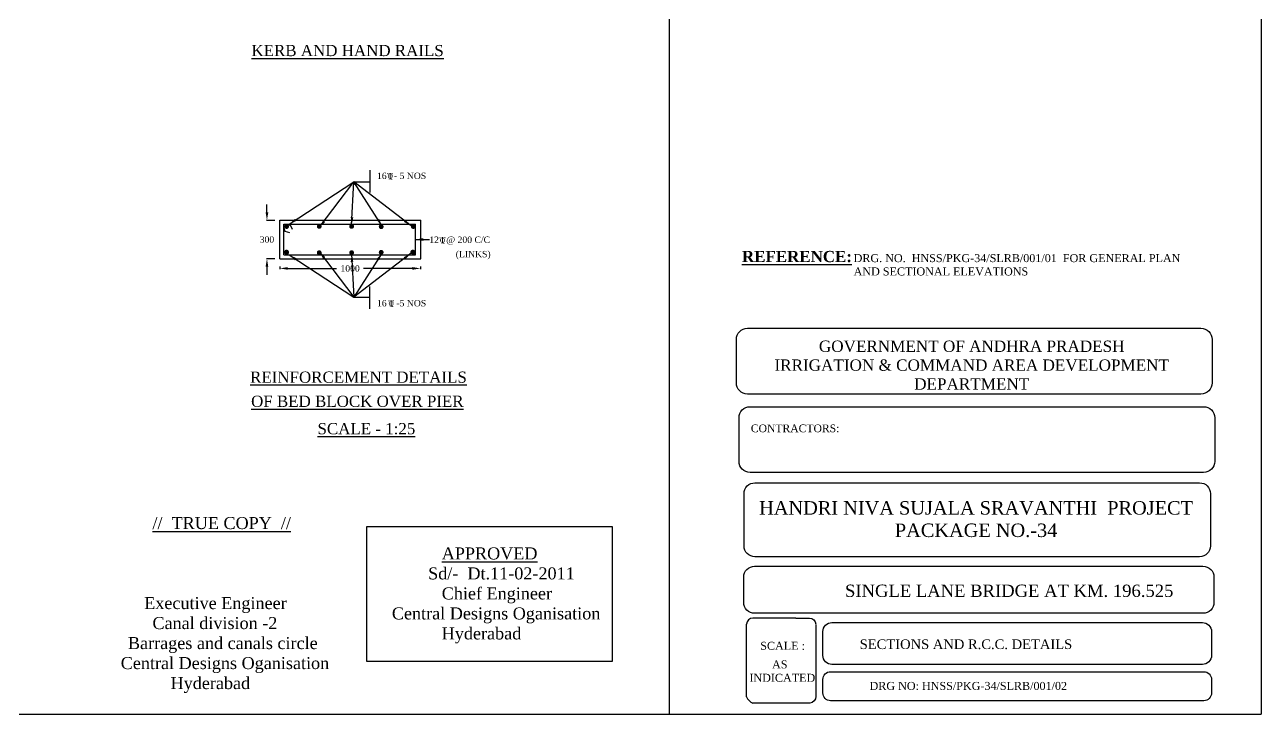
# Model space of a CAD drawing. Header units: millimetres. Extents: x 173 to 1182, y 179 to 1915.
# Drawn here: x 677 to 1063.3, y 178.6 to 394.1 of the extents above; entities that cross this region are included whole.
import ezdxf

# ---------------------------------------------------------------- set-up
doc = ezdxf.new("R2010")
doc.units = ezdxf.units.MM
doc.layers.add('SHEET', color=3, linetype='Continuous')
doc.styles.add('ROMANS', font='romans')
doc.styles.get("Standard").update_dxf_attribs({"font": 'times.ttf'})
doc.dimstyles.get("Standard").update_dxf_attribs({"dimtxt": 2, "dimasz": 2.5, "dimexe": 0.18, "dimexo": 0.18, "dimgap": 1.5, "dimtad": 0, "dimtih": 1, "dimtoh": 1, "dimdec": 0, "dimlfac": 100, "dimzin": 0, "dimdsep": 46, "dimtxsty": 'ROMANS', "dimcen": 0.09, "dimadec": 0, "dimazin": 0, "dimtfac": 1, "dimtdec": 0, "dimtofl": 0, "dimtmove": 1, "dimatfit": 1, "dimfxl": 1, "dimtolj": 1, "dimtzin": 0, "dimarcsym": 0})

# ---------------------------------------------------------------- blocks, each defined once
blk = doc.blocks.new('*D44')
at = {"color": 0, "lineweight": -2, "transparency": 16777216}
for p, q in [((756.67, 318.49), (756.67, 317.75)), ((759.17, 317.93), (774.41, 317.93)), ((798.11, 317.93), (782.87, 317.93)), ((800.61, 318.49), (800.61, 317.75))]:
    blk.add_line(p, q, dxfattribs=at)
at = {"color": 0, "transparency": 16777216}
for points in [[(759.17, 318.35), (759.17, 317.52), (756.67, 317.93)], [(798.11, 318.35), (798.11, 317.52), (800.61, 317.93)]]:
    blk.add_solid(points, dxfattribs=at)
at = {"layer": 'Defpoints', "color": 0, "transparency": 16777216}
for p in [(756.67, 318.67), (756.67, 317.93), (800.61, 318.67)]:
    blk.add_point(p, dxfattribs=at)
at = {"color": 0, "transparency": 16777216, "insert": (778.64, 317.93), "char_height": 2, "attachment_point": 5}
blk.add_mtext('\\A1;1000', dxfattribs=at)
blk = doc.blocks.new('*D45')
at = {"color": 0, "lineweight": -2, "transparency": 16777216}
for p, q in [((752.67, 335.46), (752.67, 337.96)), ((755.11, 332.96), (752.49, 332.96)), ((755.11, 320.96), (752.49, 320.96)), ((752.67, 318.46), (752.67, 315.96))]:
    blk.add_line(p, q, dxfattribs=at)
at = {"color": 0, "transparency": 16777216}
for points in [[(752.25, 335.46), (753.09, 335.46), (752.67, 332.96)], [(752.25, 318.46), (753.09, 318.46), (752.67, 320.96)]]:
    blk.add_solid(points, dxfattribs=at)
at = {"layer": 'Defpoints', "color": 0, "transparency": 16777216}
for p in [(752.67, 332.96), (755.29, 332.96), (755.29, 320.96)]:
    blk.add_point(p, dxfattribs=at)
at = {"color": 0, "transparency": 16777216, "insert": (752.67, 326.96), "char_height": 2, "attachment_point": 5}
blk.add_mtext('\\A1;300', dxfattribs=at)

msp = doc.modelspace()

# ---------------------------------------------------------------- linework, layer by layer
for p, q in [((1063.25993, 768.60179), (1063.25993, 178.60179)), ((878.25993, 617.11496), (878.25993, 178.60179)), ((784.82759, 348.61287), (784.82759, 341.61739)), ((779.84425, 344.95628), (784.79142, 344.95628)), ((756.71425, 320.96175), (756.71425, 332.96175)), ((756.7206, 332.96175), (800.71425, 332.96175)), ((756.7206, 320.96175), (756.7206, 332.96175)), ((800.71425, 320.96175), (800.71425, 332.96175)), ((757.9206, 331.76175), (799.11183, 331.76175)), ((757.9206, 322.16175), (757.9206, 331.76175)), ((757.9206, 330.4703), (758.29837, 329.56125)), ((758.29837, 329.56125), (759.68365, 329.14805)), ((759.09439, 331.76175), (760.00412, 331.3277)), ((760.00412, 331.3277), (760.58304, 330.18106)), ((799.11183, 322.16175), (799.11183, 331.76175)), ((756.7206, 320.96175), (800.71425, 320.96175)), ((757.9206, 322.16175), (799.11183, 322.16175)), ((758.71425, 320.96175), (788.71425, 320.96175)), ((784.82759, 305.31062), (784.82759, 312.3061)), ((779.84425, 308.96721), (784.79142, 308.96721)), ((924.14369, 206.52423), (924.14369, 184.11462)), ((173.25993, 178.60179), (1063.25993, 178.60179))]:
    msp.add_line(p, q)
at = {"color": 7}
for p, q in [((917.85933, 208.66502), (904.41927, 208.66502)), ((902.48745, 184.05394), (902.48745, 206.7332)), ((922.3013, 182.09021), (904.41927, 182.09021))]:
    msp.add_line(p, q, dxfattribs=at)
at = {"const_width": 0.75}
for points in [[(758.42523, 331.01883, 1), (759.17523, 331.01883, 1)], [(768.62271, 331.06282, 1), (769.37271, 331.06282, 1)], [(778.73663, 331.06282, 1), (779.48663, 331.06282, 1)], [(787.97865, 330.95448, 1), (788.72865, 330.95448, 1)], [(797.99375, 331.01883, 1), (798.74375, 331.01883, 1)], [(758.42523, 323.04122, 1), (759.17523, 323.04122, 1)], [(758.42523, 322.90466, -1), (759.17523, 322.90466, -1)], [(768.62271, 322.86067, -1), (769.37271, 322.86067, -1)], [(778.73663, 322.86067, -1), (779.48663, 322.86067, -1)], [(787.97865, 322.96901, -1), (788.72865, 322.96901, -1)], [(797.85705, 323.04122, 1), (798.60705, 323.04122, 1)], [(797.99375, 322.90466, -1), (798.74375, 322.90466, -1)]]:
    msp.add_lwpolyline(points, format="xyb", close=True, dxfattribs=at)
for points in [[(902.7808, 299.22478), (1044.41798, 299.22478, -0.414213562), (1047.88222, 295.76054), (1047.88222, 282.13732, -0.414213562), (1044.41798, 278.67308), (902.7808, 278.67308, -0.414213562), (899.31656, 282.13732), (899.31656, 295.76054, -0.414213562)], [(903.60164, 274.7048), (1045.23882, 274.7048, -0.414213562), (1048.70306, 271.24056), (1048.70306, 257.61734, -0.414213562), (1045.23882, 254.1531), (903.60164, 254.1531, -0.414213562), (900.1374, 257.61734), (900.1374, 271.24056, -0.414213562)], [(905.11344, 250.94468), (1044.00809, 250.94468, -0.414213562), (1047.40525, 247.54752), (1047.40525, 231.21112, -0.414213562), (1044.00809, 227.81396), (905.11344, 227.81396, -0.414213562), (901.71628, 231.21112), (901.71628, 247.54752, -0.414213562)], [(905.00376, 224.8887), (1045.05587, 224.8887, -0.414213562), (1048.48134, 221.46323), (1048.48134, 213.58499, -0.414213562), (1045.05587, 210.15952), (905.00376, 210.15952, -0.414213562), (901.57829, 213.58499), (901.57829, 221.46323, -0.414213562)], [(929.14607, 207.25857), (1044.89161, 207.25857, -0.414213562), (1047.72258, 204.42761), (1047.72258, 197.01643, -0.414213562), (1044.89161, 194.18546), (929.14607, 194.18546, -0.414213562), (926.3151, 197.01643), (926.3151, 204.42761, -0.414213562)], [(928.73485, 191.9002), (1045.32969, 191.9002, -0.414213562), (1047.73601, 189.49387), (1047.73601, 185.26131, -0.414213562), (1045.32969, 182.85499), (928.73485, 182.85499, -0.414213562), (926.32853, 185.26131), (926.32853, 189.49387, -0.414213562)]]:
    msp.add_lwpolyline(points, format="xyb", close=True)
msp.add_lwpolyline([(783.84731, 237.26375), (860.51062, 237.26375), (860.51062, 195.06131), (783.84731, 195.06131)], close=True)
at = {"color": 7}
for points in [[(917.85933, 208.66502), (922.14341, 208.66502, -0.414213562), (924.07523, 206.7332)], [(924.14283, 184.1297, -0.368140093), (922.24601, 182.0833)]]:
    msp.add_lwpolyline(points, format="xyb", dxfattribs=at)
for centre, radius, start, end in [((904.41927, 206.7332), 1.93182, 90, 180), ((905.62959, 185.26346), 3.36689, 200.3157406, 249.7662947)]:
    msp.add_arc(centre, radius, start, end, dxfattribs=at)

# ---------------------------------------------------------------- texts
for s, height, p in [('%%UKERB AND HAND RAILS', 3.5, (747.82491, 384.26937)), (' 16   - 5 NOS', 2, (786.28819, 345.86244)), ('T ', 2, (790.2527, 345.80204)), ('Q', 1.5, (790.35481, 346.02643)), ('12   @ 200 C/C', 2, (803.383, 325.89751)), ('T ', 2, (806.55543, 325.77778)), ('Q', 1.5, (806.65754, 326.00218)), ('(LINKS)', 2, (811.62881, 321.40997)), (' 16    -5 NOS', 2, (786.28819, 306.06106)), ('T ', 2, (790.53338, 305.99269)), ('Q', 1.5, (790.63549, 306.21709)), ('%%UREINFORCEMENT DETAILS', 3.5, (747.39945, 282.20405)), ('%%UOF BED BLOCK OVER PIER', 3.5, (747.71341, 274.66241)), ('%%USCALE - 1:25', 3.5, (768.46005, 266.10769)), ('SINGLE LANE BRIDGE AT KM. 196.525', 3.85, (933.2361, 215.27535)), ('AS ', 2.5, (910.44642, 192.94802)), ('INDICATED', 2.5, (903.37598, 188.75492)), ('DRG NO: HNSS/PKG-34/SLRB/001/02', 2.5, (940.90854, 186.21632))]:
    msp.add_text(s, height=height).set_placement(p)
for s, insert, char_height, width, attachment_point in [('{\\fTimes New Roman|b1|i0|c0|p18;\\LREFERENCE:}', (901.04979, 323.40533), 3.5, 92, 1), ('DRG. NO.  HNSS/PKG-34/SLRB/001/01  FOR GENERAL PLAN AND SECTIONAL ELEVATIONS ', (935.93095, 322.40533), 2.5, 107.9720864, 1), ('HANDRI NIVA SUJALA SRAVANTHI  PROJECT\\PPACKAGE NO.-34', (974.17697, 245.20494), 4.2, 180, 2), ('                       {\\L//  TRUE COPY  //}\\P                       \\P\\P\\P^I^IExecutive Engineer\\P                       Canal division -2\\P^I       Barrages and canals circle \\P                Central Designs Oganisation\\P                           Hyderabad', (684.33156, 240.23546), 3.75, 91.3235094, 1), ('                           {\\LAPPROVED}\\P                        Sd/-  Dt.11-02-2011\\P                           Chief Engineer\\P                Central Designs Oganisation\\P                           Hyderabad', (769.03386, 230.74861), 3.75, 255, 1), ('SCALE :', (906.75582, 201.25108), 2.5, 25.272, 1)]:
    msp.add_mtext(s, dxfattribs=dict(insert=insert, char_height=char_height, width=width, attachment_point=attachment_point))
at = {"layer": 'SHEET', "color": 7}
for s, insert, char_height, width, attachment_point in [('GOVERNMENT OF ANDHRA PRADESH\\PIRRIGATION & COMMAND AREA DEVELOPMENT DEPARTMENT', (972.81075, 287.71298), 3.53871, 136.012937, 5), ('CONTRACTORS:', (903.81417, 267.92586), 2.4063228, 35.8252135, 4), ('SECTIONS AND R.C.C. DETAILS ', (937.81881, 201.99882), 3.0079035, 111.1817851, 1)]:
    msp.add_mtext(s, dxfattribs=dict(at, insert=insert, char_height=char_height, width=width, attachment_point=attachment_point))

# ---------------------------------------------------------------- dimensions: what is measured, and where the dimension line sits
dim = msp.add_linear_dim(base=(752.66962, 332.96175), p1=(755.28824, 320.96175), p2=(755.28824, 332.96175), angle=90, text='300', dimstyle='Standard', override={"dimscale": 1, "dimtxsty": 'Standard'})
dim.commit()
dim.dimension.update_dxf_attribs({"geometry": '*D45', "text_midpoint": (752.66962, 326.96175)})
dim = msp.add_linear_dim(base=(756.66868, 317.93198), p1=(800.61237, 318.6712), p2=(756.66868, 318.6712), text='1000', dimstyle='Standard', override={"dimscale": 1, "dimtxsty": 'Standard'})
dim.commit()
dim.dimension.update_dxf_attribs({"geometry": '*D44', "text_midpoint": (778.64053, 317.93198)})

# ---------------------------------------------------------------- leaders
for points in [[(759.56693, 331.76175), (779.84425, 344.95628)], [(768.99771, 330.68782), (779.84425, 344.95628)], [(779.11163, 331.43782), (779.84425, 344.95628)], [(797.67784, 331.26143), (779.84425, 344.95628)], [(788.69374, 331.11249), (779.84425, 344.95628)], [(798.98076, 326.96175), (803.47781, 326.96175)], [(759.56693, 322.16175), (779.84425, 308.96721)], [(768.99771, 323.23567), (779.84425, 308.96721)], [(779.11163, 322.48567), (779.84425, 308.96721)], [(788.69374, 322.81101), (779.84425, 308.96721)], [(797.67784, 322.66206), (779.84425, 308.96721)]]:
    msp.add_leader(points, dimstyle='Standard', override={"dimscale": 1, "dimtxsty": 'Standard'})

doc.saveas('drawing.dxf')
